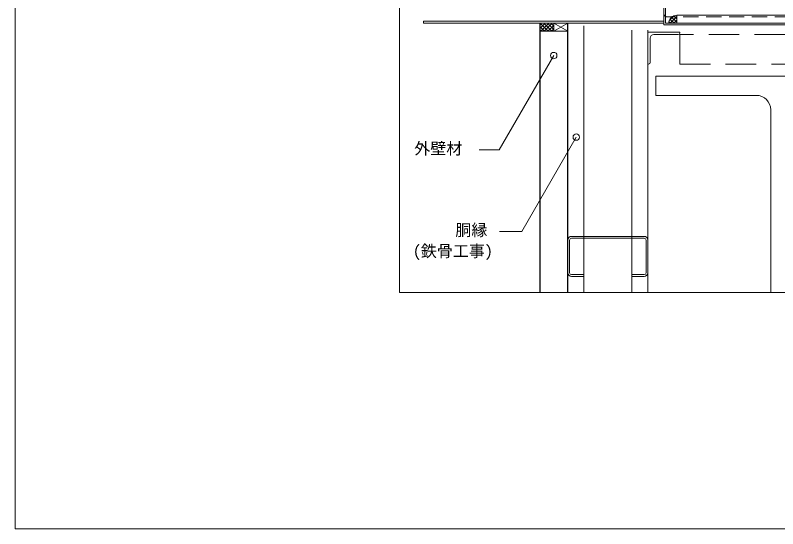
# Model space of a CAD drawing. Units: millimetres, scale not verified. Extents: x -1380 to 1380, y -955 to 955.
# Drawn here: x -1380 to -427, y -955 to -314 of the extents above; entities that cross this region are included whole.
import ezdxf
from ezdxf.enums import TextEntityAlignment as Align

# ---------------------------------------------------------------- set-up
doc = ezdxf.new("R2010")
doc.units = ezdxf.units.MM
doc.header["$LTSCALE"] = 3
doc.linetypes.add('USER2', pattern=[19.05, 12.7, -6.35])
doc.linetypes.add('USER3', pattern=[9.525, 6.35, -3.175])
for name, color, linetype, lineweight in [('0-0_0', 7, 'Continuous', 18), ('0-1_BOUSUI', 1, 'Continuous', 18), ('0-2_MOJI', 7, 'Continuous', 18), ('0-4_KANAMONO', 5, 'Continuous', 18), ('0-6_TEKKOTU', 7, 'Continuous', 18), ('0-9_bo-do', 3, 'Continuous', 18), ('0-B_WAKU', 7, 'Continuous', 18), ('0-E_doubuti', 5, 'Continuous', 18)]:
    doc.layers.add(name, color=color, linetype=linetype, lineweight=lineweight)
doc.styles.add('ＭＳ ゴシック', font='')
doc.styles.get('ＭＳ ゴシック').set_extended_font_data('MS Gothic')

msp = doc.modelspace()

# ---------------------------------------------------------------- linework, layer by layer
at = {"layer": '0-0_0'}
msp.add_lwpolyline([(-899.643, -660.072), (900.357, -660.072), (900.357, 539.928), (-899.643, 539.928)], close=True, dxfattribs=at)
at = {"layer": '0-1_BOUSUI'}
for p, q in [((-553.483, -314.072), (-553.483, -324.072)), ((-561.266, -324.072), (-563.278, -322.06)), ((-562.835, -320.531), (-557.023, -314.719)), ((-556.776, -324.072), (-562.006, -318.842)), ((-561.885, -324.072), (-553.483, -315.669)), ((-553.483, -322.875), (-559.93, -316.428)), ((-557.395, -324.072), (-553.483, -320.159)), ((-553.483, -318.385), (-557.113, -314.754)), ((-724.296, -325.905), (-722.463, -324.072)), ((-724.296, -330.395), (-717.973, -324.072)), ((-718.603, -334.072), (-724.296, -328.378)), ((-723.093, -334.072), (-724.296, -332.868)), ((-714.112, -334.072), (-724.112, -324.072)), ((-723.482, -334.072), (-713.482, -324.072)), ((-709.622, -334.072), (-719.622, -324.072)), ((-718.992, -334.072), (-708.992, -324.072)), ((-707.146, -332.058), (-715.132, -324.072)), ((-714.502, -334.072), (-707.146, -326.716)), ((-707.146, -327.567), (-710.642, -324.072)), ((-710.012, -334.072), (-707.146, -331.206)), ((-707.146, -334.072), (-707.146, -324.072)), ((-707.146, -334.072), (-689.646, -324.072)), ((-689.646, -334.072), (-707.146, -324.072)), ((-689.646, -334.072), (-724.646, -334.072))]:
    msp.add_line(p, q, dxfattribs=at)
msp.add_lwpolyline([(205.354, -209.93), (205.354, -221.93), (161.212, -266.072), (-258.347, -266.072), (-296.847, -304.572), (-360.348, -304.572), (-369.847, -314.072), (-553.483, -314.072)], dxfattribs=at)
msp.add_arc((-553.483, -324.072), 10, 90, 180, dxfattribs=at)
at = {"layer": '0-2_MOJI'}
for points in [[(-800.369, -482.133), (-775.15, -482.133), (-707.163, -364.377)], [(-679.026, -466.159), (-747.013, -583.915), (-775.084, -583.915)]]:
    msp.add_lwpolyline(points, dxfattribs=at)
for centre in [(-707.163, -364.377), (-679.026, -466.159)]:
    msp.add_circle(centre, 4, dxfattribs=at)
at = {"layer": '0-4_KANAMONO', "linetype": 'USER3'}
msp.add_line((-354.877, -316.072), (-565.705, -316.072), dxfattribs=at)
at = {"layer": '0-4_KANAMONO'}
for p, q in [((-689.646, -324.072), (-689.646, -660.072)), ((-669.646, -327.365), (-669.646, -660.072)), ((-609.646, -332.572), (-609.646, -660.072)), ((-589.646, -332.572), (-589.646, -660.072)), ((-685.046, -590.072), (-594.246, -590.072)), ((-689.646, -635.472), (-689.646, -594.672)), ((-687.346, -594.672), (-687.346, -635.472)), ((-594.246, -592.372), (-685.046, -592.372)), ((-591.946, -635.472), (-591.946, -594.672)), ((-589.646, -594.672), (-589.646, -635.472))]:
    msp.add_line(p, q, dxfattribs=at)
for points in [[(-355.705, -314.072), (-292.705, -314.072), (-292.705, -316.072), (-354.877, -316.072), (-364.877, -326.072), (-569.705, -326.072), (-569.705, -39.072), (-567.705, -39.072), (-567.705, -324.072), (-365.705, -324.072)], [(-869.705, -321.272), (-869.705, -324.072), (-569.705, -324.072), (-569.705, -321.272)]]:
    msp.add_lwpolyline(points, close=True, dxfattribs=at)
for points in [[(-685.046, -637.772), (-669.646, -637.772), (-669.646, -640.072), (-685.046, -640.072)], [(-594.246, -640.072), (-609.646, -640.072), (-609.646, -637.772), (-594.246, -637.772)]]:
    msp.add_lwpolyline(points, dxfattribs=at)
at = {"layer": '0-4_KANAMONO', "linetype": 'USER3'}
msp.add_arc((-565.705, -312.072), 4, 180, 270, dxfattribs=at)
at = {"layer": '0-4_KANAMONO'}
for centre, radius, start, end in [((-685.046, -594.672), 4.6, 90, 180), ((-594.246, -594.672), 4.6, 0, 90), ((-685.046, -594.672), 2.3, 90, 180), ((-594.246, -594.672), 2.3, 360, 90), ((-685.046, -635.472), 4.6, 180, 270), ((-685.046, -635.472), 2.3, 180, 270), ((-594.246, -635.472), 2.3, 270, 0), ((-594.246, -635.472), 4.6, 270, 0)]:
    msp.add_arc(centre, radius, start, end, dxfattribs=at)
at = {"layer": '0-6_TEKKOTU'}
msp.add_line((-436.146, -660.072), (-436.146, -432.072), dxfattribs=at)
msp.add_lwpolyline([(-454.146, -414.072), (-579.646, -414.072), (-579.646, -390.072), (-279.646, -390.072), (-279.646, -414.072), (-405.146, -414.072)], dxfattribs=at)
msp.add_arc((-454.146, -432.072), 18, 0, 90, dxfattribs=at)
at = {"layer": '0-9_bo-do'}
for p, q in [((-724.646, -660.072), (-724.646, -324.072)), ((-724.296, -324.072), (-724.296, -660.072)), ((-689.996, -324.072), (-689.996, -660.072)), ((-689.646, -660.072), (-689.646, -324.072))]:
    msp.add_line(p, q, dxfattribs=at)
at = {"layer": '0-B_WAKU'}
msp.add_lwpolyline([(-1379.643, -955.072), (1380.357, -955.072), (1380.357, 954.928), (-1379.643, 954.928)], close=True, dxfattribs=at)
at = {"layer": '0-E_doubuti'}
for p, q in [((-586.646, -373.072), (-586.646, -342.572)), ((-582.146, -338.072), (-551.646, -338.072))]:
    msp.add_line(p, q, dxfattribs=at)
msp.add_lwpolyline([(-549.646, -336.072), (-549.646, -335.072), (-589.646, -335.072), (-589.646, -375.072), (-588.646, -375.072)], dxfattribs=at)
at = {"layer": '0-E_doubuti', "linetype": 'USER2'}
msp.add_lwpolyline([(210.354, -338.072), (-549.646, -338.072), (-549.646, -375.072), (210.354, -375.072)], close=True, dxfattribs=at)
at = {"layer": '0-E_doubuti'}
for centre, radius, start, end in [((-582.146, -342.572), 4.5, 90, 180), ((-551.646, -336.072), 2, 270, 0), ((-588.646, -373.072), 2, 270, 0)]:
    msp.add_arc(centre, radius, start, end, dxfattribs=at)

# ---------------------------------------------------------------- texts
at = {"layer": '0-2_MOJI', "style": 'ＭＳ ゴシック'}
for s, p in [('外壁材', (-881.338, -492.133)), ('胴縁', (-830.064, -593.915)), ('(鉄骨工事)', (-883.114, -620.133))]:
    msp.add_text(s, height=14.66, dxfattribs=at).set_placement(p, align=Align.BOTTOM_LEFT)

doc.saveas('drawing.dxf')
